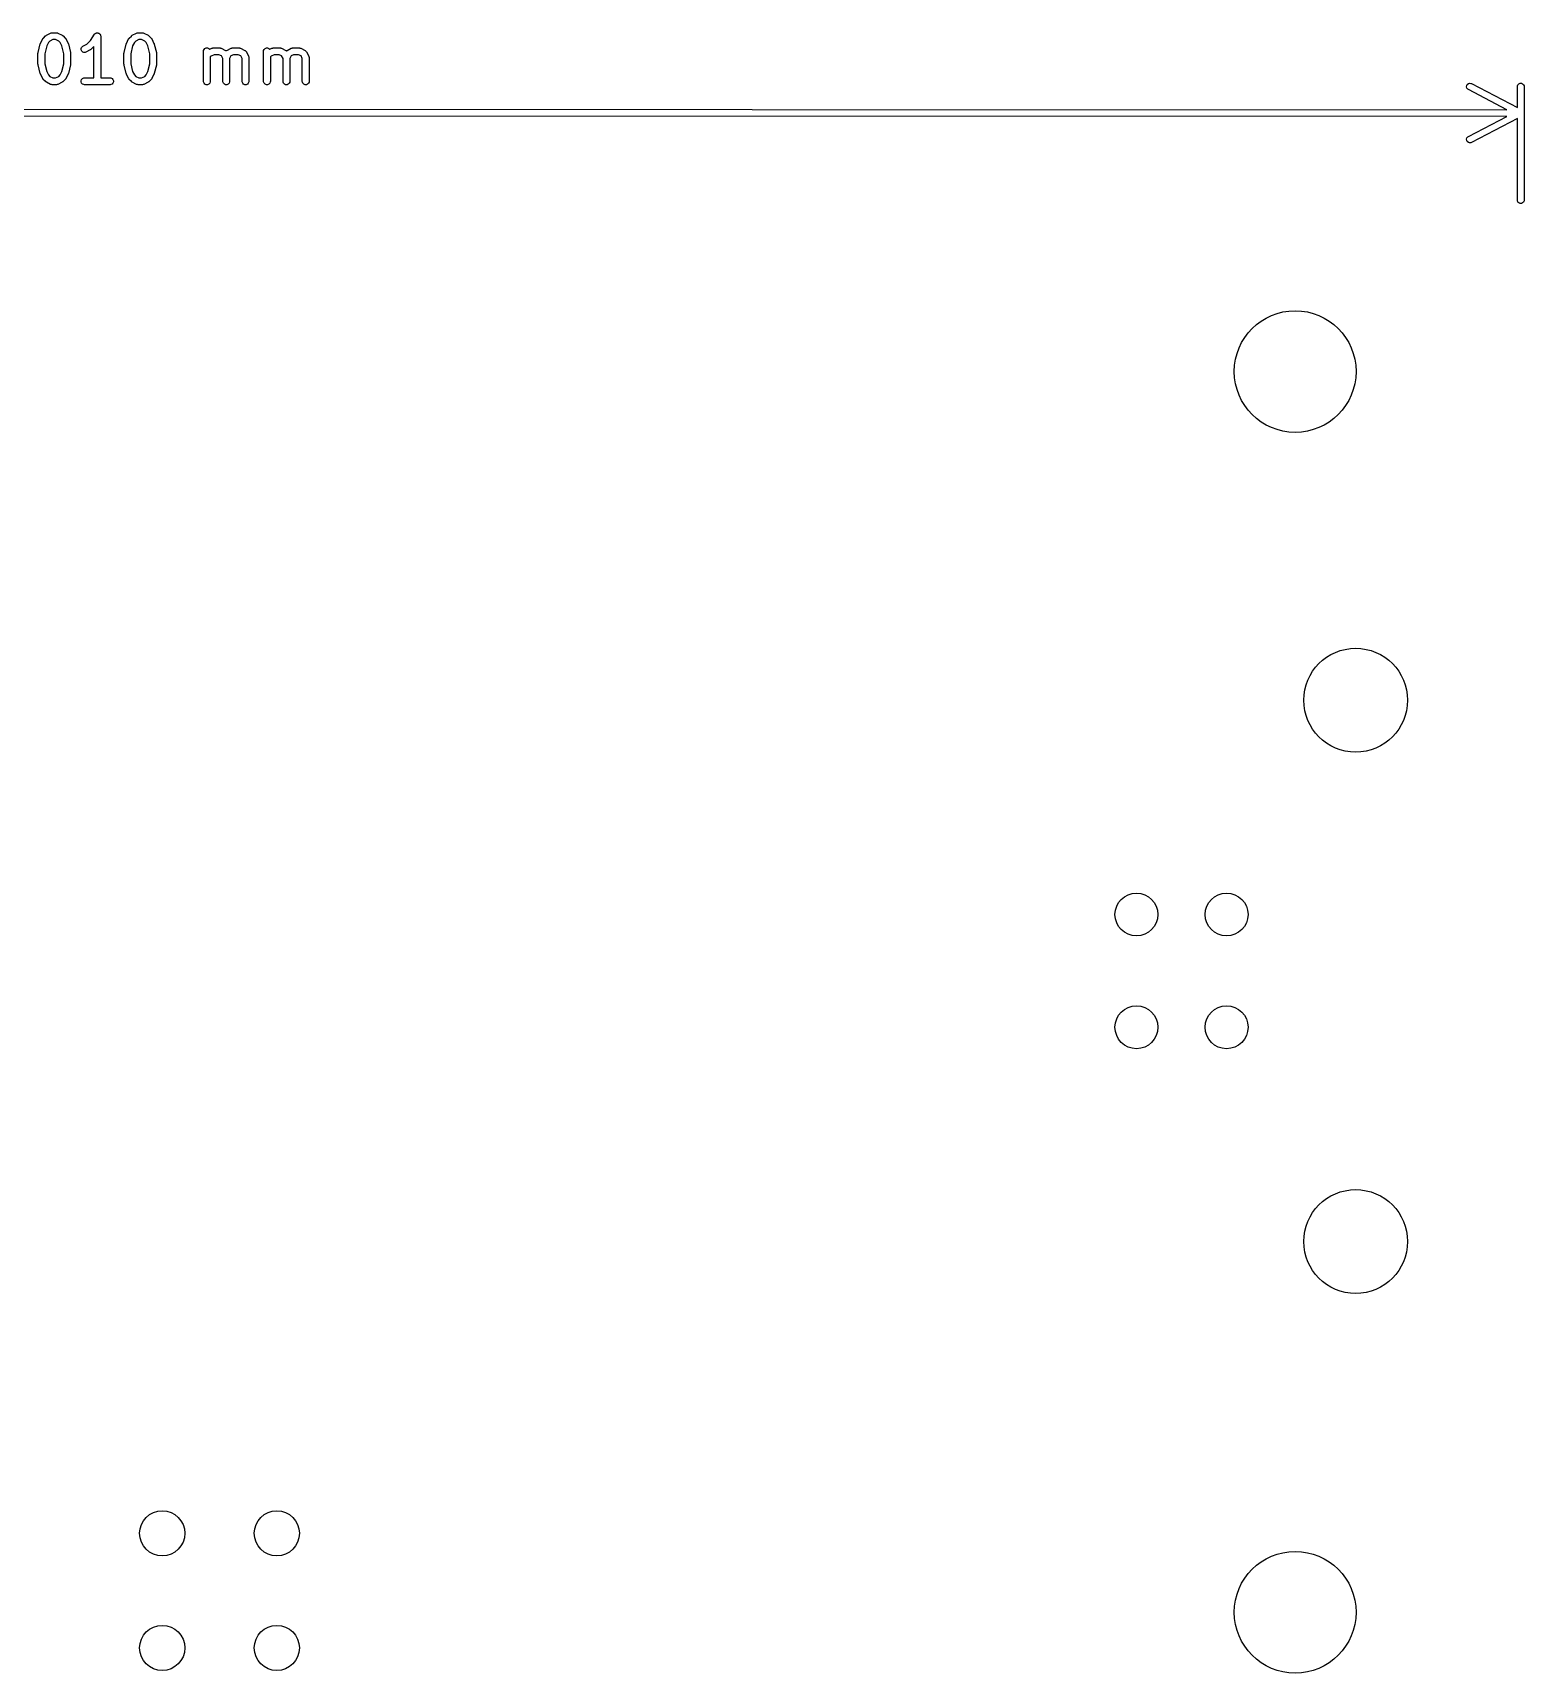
# Model space of a CAD drawing. Header units: inches. Extents: x 4.54 to 7.17, y -3.99 to -2.44.
# Drawn here: x 5.867 to 7.168, y -3.872 to -2.441 of the extents above; entities that cross this region are included whole.
import ezdxf

# ---------------------------------------------------------------- set-up
doc = ezdxf.new("R2010")
doc.units = ezdxf.units.IN
doc.header["$MEASUREMENT"] = 0
doc.layers.add('BLACK', color=250, linetype='CONTINUOUS')

msp = doc.modelspace()

# ---------------------------------------------------------------- linework, layer by layer
at = {"layer": 'BLACK', "linetype": 'CONTINUOUS'}
for p, q in [((5.8738, -2.4497), (5.8757, -2.446)), ((5.8757, -2.446), (5.8759, -2.4457)), ((5.8759, -2.4457), (5.876, -2.4456)), ((5.8759, -2.4457), (5.8759, -2.4457)), ((5.876, -2.4455), (5.8761, -2.4454)), ((5.876, -2.4456), (5.876, -2.4455)), ((5.8761, -2.4454), (5.8763, -2.4452)), ((5.8763, -2.4452), (5.8781, -2.4433)), ((5.8781, -2.4433), (5.8784, -2.4432)), ((5.8784, -2.4431), (5.8785, -2.443)), ((5.8784, -2.4432), (5.8784, -2.4431)), ((5.8785, -2.443), (5.8786, -2.443)), ((5.8786, -2.4429), (5.8789, -2.4428)), ((5.8786, -2.443), (5.8786, -2.4429)), ((5.8789, -2.4428), (5.8826, -2.4409)), ((5.8847, -2.4465), (5.882, -2.4479)), ((5.8826, -2.4409), (5.8832, -2.4407)), ((5.8832, -2.4407), (5.8833, -2.4407)), ((5.8833, -2.4407), (5.8834, -2.4407)), ((5.8834, -2.4407), (5.884, -2.4406)), ((5.884, -2.4406), (5.8877, -2.4406)), ((5.887, -2.4465), (5.8847, -2.4465)), ((5.8897, -2.4479), (5.887, -2.4465)), ((5.8877, -2.4406), (5.8883, -2.4407)), ((5.8883, -2.4407), (5.8884, -2.4407)), ((5.8884, -2.4407), (5.8885, -2.4407)), ((5.8885, -2.4407), (5.889, -2.4409)), ((5.889, -2.4409), (5.8928, -2.4428)), ((5.8928, -2.4428), (5.893, -2.4429)), ((5.893, -2.4429), (5.8931, -2.443)), ((5.8931, -2.443), (5.8932, -2.443)), ((5.8932, -2.443), (5.8933, -2.4431)), ((5.8933, -2.4431), (5.8933, -2.4432)), ((5.8933, -2.4432), (5.8936, -2.4433)), ((5.8936, -2.4433), (5.8954, -2.4452)), ((5.8954, -2.4452), (5.8956, -2.4454)), ((5.8956, -2.4454), (5.8957, -2.4455)), ((5.8957, -2.4455), (5.8957, -2.4456)), ((5.8957, -2.4456), (5.8958, -2.4457)), ((5.8958, -2.4457), (5.8958, -2.4457)), ((5.8958, -2.4457), (5.896, -2.446)), ((5.896, -2.446), (5.8979, -2.4497)), ((5.9141, -2.4505), (5.9173, -2.4473)), ((5.9173, -2.4473), (5.9209, -2.4419)), ((5.9209, -2.4419), (5.9212, -2.4415)), ((5.9209, -2.4419), (5.9209, -2.4419)), ((5.9209, -2.4419), (5.9209, -2.4419)), ((5.9209, -2.4419), (5.9209, -2.4419)), ((5.9212, -2.4415), (5.9215, -2.4413)), ((5.9215, -2.4413), (5.9217, -2.4411)), ((5.9217, -2.4411), (5.922, -2.441)), ((5.922, -2.441), (5.9222, -2.4408)), ((5.9222, -2.4408), (5.9225, -2.4408)), ((5.9225, -2.4408), (5.9228, -2.4407)), ((5.9228, -2.4407), (5.9231, -2.4407)), ((5.9231, -2.4407), (5.9233, -2.4406)), ((5.9233, -2.4406), (5.9236, -2.4407)), ((5.9236, -2.4407), (5.9239, -2.4407)), ((5.9239, -2.4407), (5.9242, -2.4408)), ((5.9242, -2.4408), (5.9245, -2.4408)), ((5.9245, -2.4408), (5.9247, -2.441)), ((5.9247, -2.441), (5.925, -2.4411)), ((5.925, -2.4411), (5.9252, -2.4413)), ((5.9252, -2.4413), (5.9254, -2.4415)), ((5.9254, -2.4415), (5.9256, -2.4417)), ((5.9256, -2.4417), (5.9258, -2.4419)), ((5.9258, -2.4419), (5.9259, -2.4422)), ((5.9259, -2.4422), (5.9261, -2.4424)), ((5.9261, -2.4424), (5.9261, -2.4427)), ((5.9261, -2.4427), (5.9262, -2.443)), ((5.9262, -2.443), (5.9263, -2.4436)), ((5.9263, -2.4436), (5.9263, -2.4436)), ((5.9263, -2.4436), (5.9263, -2.4436)), ((5.9263, -2.4436), (5.9263, -2.4436)), ((5.9263, -2.4436), (5.9263, -2.48)), ((5.9488, -2.4498), (5.9507, -2.446)), ((5.9507, -2.446), (5.9508, -2.4458)), ((5.9508, -2.4458), (5.9509, -2.4457)), ((5.9509, -2.4456), (5.951, -2.4455)), ((5.9509, -2.4457), (5.9509, -2.4456)), ((5.951, -2.4455), (5.9511, -2.4455)), ((5.9511, -2.4455), (5.9512, -2.4452)), ((5.9512, -2.4452), (5.9531, -2.4434)), ((5.9531, -2.4434), (5.9533, -2.4432)), ((5.9533, -2.4432), (5.9534, -2.4431)), ((5.9534, -2.4431), (5.9535, -2.4431)), ((5.9535, -2.4431), (5.9536, -2.443)), ((5.9536, -2.443), (5.9539, -2.4428)), ((5.9536, -2.443), (5.9536, -2.443)), ((5.9539, -2.4428), (5.9576, -2.4409)), ((5.9597, -2.4465), (5.957, -2.4479)), ((5.9576, -2.4409), (5.9582, -2.4407)), ((5.9582, -2.4407), (5.9583, -2.4407)), ((5.9583, -2.4407), (5.9584, -2.4407)), ((5.9584, -2.4407), (5.959, -2.4406)), ((5.959, -2.4406), (5.9627, -2.4406)), ((5.962, -2.4465), (5.9597, -2.4465)), ((5.9647, -2.4479), (5.962, -2.4465)), ((5.9627, -2.4406), (5.9633, -2.4407)), ((5.9633, -2.4407), (5.9634, -2.4407)), ((5.9634, -2.4407), (5.9635, -2.4407)), ((5.9635, -2.4407), (5.964, -2.4409)), ((5.964, -2.4409), (5.9678, -2.4428)), ((5.9678, -2.4428), (5.968, -2.443)), ((5.968, -2.443), (5.9681, -2.443)), ((5.9681, -2.443), (5.9682, -2.4431)), ((5.9682, -2.4431), (5.9683, -2.4431)), ((5.9683, -2.4431), (5.9683, -2.4432)), ((5.9683, -2.4432), (5.9685, -2.4434)), ((5.9685, -2.4434), (5.9704, -2.4452)), ((5.9704, -2.4452), (5.9706, -2.4455)), ((5.9706, -2.4455), (5.9707, -2.4455)), ((5.9707, -2.4455), (5.9707, -2.4456)), ((5.9707, -2.4456), (5.9708, -2.4457)), ((5.9708, -2.4457), (5.9708, -2.4458)), ((5.9708, -2.4458), (5.971, -2.446)), ((5.971, -2.446), (5.9728, -2.4498)), ((5.8716, -2.4584), (5.8717, -2.4582)), ((5.8716, -2.4585), (5.8716, -2.4584)), ((5.8716, -2.4586), (5.8716, -2.4585)), ((5.8716, -2.4679), (5.8716, -2.4586)), ((5.8717, -2.4578), (5.8736, -2.4503)), ((5.8717, -2.4579), (5.8717, -2.4578)), ((5.8717, -2.458), (5.8717, -2.4579)), ((5.8717, -2.4582), (5.8717, -2.458)), ((5.8736, -2.4503), (5.8737, -2.45)), ((5.8736, -2.4503), (5.8736, -2.4503)), ((5.8736, -2.4503), (5.8736, -2.4503)), ((5.8737, -2.45), (5.8738, -2.4498)), ((5.8738, -2.4498), (5.8738, -2.4497)), ((5.8738, -2.4498), (5.8738, -2.4498)), ((5.8793, -2.4521), (5.8775, -2.4589)), ((5.8775, -2.4589), (5.8775, -2.4676)), ((5.8808, -2.4491), (5.8793, -2.4521)), ((5.882, -2.4479), (5.8808, -2.4491)), ((5.8909, -2.4491), (5.8897, -2.4479)), ((5.8924, -2.4521), (5.8909, -2.4491)), ((5.8941, -2.4589), (5.8924, -2.4521)), ((5.8941, -2.4676), (5.8941, -2.4589)), ((5.8979, -2.4497), (5.8979, -2.4498)), ((5.8979, -2.4498), (5.8979, -2.4498)), ((5.8979, -2.4498), (5.898, -2.45)), ((5.898, -2.45), (5.8981, -2.4503)), ((5.8981, -2.4503), (5.8981, -2.4503)), ((5.8981, -2.4503), (5.8981, -2.4503)), ((5.8981, -2.4503), (5.9, -2.4578)), ((5.9, -2.4578), (5.9, -2.4579)), ((5.9, -2.4579), (5.9, -2.458)), ((5.9, -2.458), (5.9, -2.4582)), ((5.9, -2.4582), (5.9, -2.4584)), ((5.9, -2.4584), (5.9, -2.4585)), ((5.9, -2.4585), (5.9, -2.4586)), ((5.9, -2.4586), (5.9, -2.4679)), ((5.9092, -2.4544), (5.9095, -2.4533)), ((5.9092, -2.4556), (5.9092, -2.4544)), ((5.9098, -2.4566), (5.9092, -2.4556)), ((5.9095, -2.4533), (5.9103, -2.4525)), ((5.9106, -2.4574), (5.9098, -2.4566)), ((5.9103, -2.4525), (5.9108, -2.4522)), ((5.9117, -2.4577), (5.9106, -2.4574)), ((5.9108, -2.4522), (5.9141, -2.4505)), ((5.9129, -2.4577), (5.9117, -2.4577)), ((5.9134, -2.4575), (5.9129, -2.4577)), ((5.9172, -2.4556), (5.9134, -2.4575)), ((5.9174, -2.4554), (5.9172, -2.4556)), ((5.9175, -2.4554), (5.9174, -2.4554)), ((5.9176, -2.4553), (5.9175, -2.4554)), ((5.9177, -2.4552), (5.9176, -2.4553)), ((5.9176, -2.4553), (5.9176, -2.4553)), ((5.9179, -2.455), (5.9177, -2.4552)), ((5.9204, -2.4526), (5.9179, -2.455)), ((5.9204, -2.48), (5.9204, -2.4526)), ((5.9466, -2.4584), (5.9467, -2.4582)), ((5.9466, -2.4585), (5.9466, -2.4584)), ((5.9466, -2.4586), (5.9466, -2.4585)), ((5.9466, -2.4679), (5.9466, -2.4586)), ((5.9467, -2.4579), (5.9486, -2.4504)), ((5.9467, -2.458), (5.9467, -2.4579)), ((5.9467, -2.4582), (5.9467, -2.458)), ((5.9467, -2.458), (5.9467, -2.458)), ((5.9486, -2.4503), (5.9487, -2.4501)), ((5.9486, -2.4504), (5.9486, -2.4503)), ((5.9486, -2.4503), (5.9486, -2.4503)), ((5.9487, -2.4501), (5.9488, -2.4498)), ((5.9488, -2.4498), (5.9488, -2.4498)), ((5.9488, -2.4498), (5.9488, -2.4498)), ((5.9542, -2.4521), (5.9525, -2.4589)), ((5.9525, -2.4589), (5.9525, -2.4676)), ((5.9558, -2.4491), (5.9542, -2.4521)), ((5.957, -2.4479), (5.9558, -2.4491)), ((5.9659, -2.4491), (5.9647, -2.4479)), ((5.9674, -2.4521), (5.9659, -2.4491)), ((5.9691, -2.4589), (5.9674, -2.4521)), ((5.9691, -2.4676), (5.9691, -2.4589)), ((5.9728, -2.4498), (5.9729, -2.4498)), ((5.9729, -2.4498), (5.9729, -2.4498)), ((5.9729, -2.4498), (5.973, -2.4501)), ((5.973, -2.4501), (5.9731, -2.4503)), ((5.9731, -2.4503), (5.9731, -2.4503)), ((5.9731, -2.4503), (5.9731, -2.4504)), ((5.9731, -2.4504), (5.9749, -2.4579)), ((5.9749, -2.4579), (5.975, -2.458)), ((5.975, -2.458), (5.975, -2.458)), ((5.975, -2.458), (5.975, -2.4582)), ((5.975, -2.4582), (5.975, -2.4584)), ((5.975, -2.4584), (5.975, -2.4585)), ((5.975, -2.4585), (5.975, -2.4586)), ((5.975, -2.4586), (5.975, -2.468)), ((6.016, -2.4567), (6.0161, -2.4561)), ((6.016, -2.483), (6.016, -2.4567)), ((6.0161, -2.4561), (6.0165, -2.4551)), ((6.0165, -2.4551), (6.0173, -2.4543)), ((6.0173, -2.4543), (6.0184, -2.4538)), ((6.0184, -2.4538), (6.0195, -2.4538)), ((6.0195, -2.4538), (6.0206, -2.4543)), ((6.0206, -2.4543), (6.0214, -2.455)), ((6.0214, -2.455), (6.0233, -2.4541)), ((6.0226, -2.461), (6.0219, -2.4617)), ((6.0219, -2.4617), (6.0219, -2.483)), ((6.0253, -2.4597), (6.0226, -2.461)), ((6.0233, -2.4541), (6.0238, -2.4539)), ((6.0238, -2.4539), (6.0239, -2.4539)), ((6.0239, -2.4539), (6.024, -2.4538)), ((6.024, -2.4538), (6.0246, -2.4538)), ((6.0246, -2.4538), (6.0302, -2.4538)), ((6.0295, -2.4597), (6.0253, -2.4597)), ((6.0317, -2.4608), (6.0295, -2.4597)), ((6.0302, -2.4538), (6.0308, -2.4538)), ((6.0308, -2.4538), (6.0309, -2.4539)), ((6.0309, -2.4539), (6.031, -2.4539)), ((6.031, -2.4539), (6.0315, -2.4541)), ((6.0315, -2.4541), (6.0353, -2.456)), ((6.0329, -2.463), (6.0317, -2.4608)), ((6.0353, -2.456), (6.0354, -2.456)), ((6.0354, -2.456), (6.0354, -2.456)), ((6.0354, -2.456), (6.0355, -2.4561)), ((6.0355, -2.4561), (6.0358, -2.4563)), ((6.0358, -2.4563), (6.0358, -2.4563)), ((6.0358, -2.4563), (6.0359, -2.4563)), ((6.0359, -2.4563), (6.0362, -2.4561)), ((6.0362, -2.4561), (6.0362, -2.456)), ((6.0362, -2.456), (6.0363, -2.456)), ((6.0363, -2.456), (6.0364, -2.456)), ((6.0364, -2.456), (6.0401, -2.4541)), ((6.0399, -2.4608), (6.0388, -2.463)), ((6.0421, -2.4597), (6.0399, -2.4608)), ((6.0401, -2.4541), (6.0407, -2.4539)), ((6.0407, -2.4539), (6.0408, -2.4539)), ((6.0408, -2.4539), (6.0409, -2.4538)), ((6.0409, -2.4538), (6.0414, -2.4538)), ((6.0414, -2.4538), (6.0471, -2.4538)), ((6.0464, -2.4597), (6.0421, -2.4597)), ((6.0486, -2.4608), (6.0464, -2.4597)), ((6.0471, -2.4538), (6.0476, -2.4538)), ((6.0476, -2.4538), (6.0477, -2.4539)), ((6.0477, -2.4539), (6.0478, -2.4539)), ((6.0478, -2.4539), (6.0484, -2.4541)), ((6.0484, -2.4541), (6.0521, -2.456)), ((6.0497, -2.463), (6.0486, -2.4608)), ((6.0521, -2.456), (6.0522, -2.456)), ((6.0522, -2.456), (6.0523, -2.456)), ((6.0523, -2.456), (6.0523, -2.4561)), ((6.0523, -2.4561), (6.0526, -2.4563)), ((6.0526, -2.4563), (6.0529, -2.4565)), ((6.0529, -2.4565), (6.0532, -2.4568)), ((6.0532, -2.4568), (6.0533, -2.4571)), ((6.0533, -2.4571), (6.0534, -2.4571)), ((6.0534, -2.4571), (6.0534, -2.4572)), ((6.0534, -2.4572), (6.0535, -2.4573)), ((6.0535, -2.4573), (6.0553, -2.461)), ((6.0553, -2.461), (6.0555, -2.4616)), ((6.0555, -2.4616), (6.0555, -2.4617)), ((6.0555, -2.4617), (6.0556, -2.4618)), ((6.0556, -2.4618), (6.0556, -2.4623)), ((6.0685, -2.4561), (6.069, -2.4551)), ((6.0685, -2.4567), (6.0685, -2.4561)), ((6.0685, -2.483), (6.0685, -2.4567)), ((6.069, -2.4551), (6.0698, -2.4543)), ((6.0698, -2.4543), (6.0709, -2.4538)), ((6.0709, -2.4538), (6.072, -2.4538)), ((6.072, -2.4538), (6.0731, -2.4543)), ((6.0731, -2.4543), (6.0738, -2.455)), ((6.0738, -2.455), (6.0757, -2.4541)), ((6.0751, -2.461), (6.0744, -2.4617)), ((6.0744, -2.4617), (6.0744, -2.483)), ((6.0778, -2.4597), (6.0751, -2.461)), ((6.0757, -2.4541), (6.0763, -2.4539)), ((6.0763, -2.4539), (6.0764, -2.4539)), ((6.0764, -2.4539), (6.0765, -2.4538)), ((6.0765, -2.4538), (6.0771, -2.4538)), ((6.0771, -2.4538), (6.0827, -2.4538)), ((6.082, -2.4597), (6.0778, -2.4597)), ((6.0842, -2.4608), (6.082, -2.4597)), ((6.0827, -2.4538), (6.0833, -2.4538)), ((6.0833, -2.4538), (6.0834, -2.4539)), ((6.0834, -2.4539), (6.0835, -2.4539)), ((6.0835, -2.4539), (6.084, -2.4541)), ((6.084, -2.4541), (6.0878, -2.456)), ((6.0854, -2.4631), (6.0842, -2.4608)), ((6.0878, -2.456), (6.0879, -2.456)), ((6.0879, -2.456), (6.0879, -2.456)), ((6.0879, -2.456), (6.088, -2.4561)), ((6.088, -2.4561), (6.0882, -2.4563)), ((6.0882, -2.4563), (6.0883, -2.4563)), ((6.0883, -2.4563), (6.0884, -2.4563)), ((6.0884, -2.4563), (6.0887, -2.4561)), ((6.0887, -2.4561), (6.0887, -2.456)), ((6.0887, -2.456), (6.0888, -2.456)), ((6.0888, -2.456), (6.0889, -2.456)), ((6.0889, -2.456), (6.0926, -2.4541)), ((6.0924, -2.4608), (6.0913, -2.4631)), ((6.0946, -2.4597), (6.0924, -2.4608)), ((6.0926, -2.4541), (6.0932, -2.4539)), ((6.0932, -2.4539), (6.0933, -2.4539)), ((6.0933, -2.4539), (6.0934, -2.4538)), ((6.0934, -2.4538), (6.0939, -2.4538)), ((6.0939, -2.4538), (6.0996, -2.4538)), ((6.0989, -2.4597), (6.0946, -2.4597)), ((6.1011, -2.4608), (6.0989, -2.4597)), ((6.0996, -2.4538), (6.1001, -2.4538)), ((6.1001, -2.4538), (6.1002, -2.4539)), ((6.1002, -2.4539), (6.1003, -2.4539)), ((6.1003, -2.4539), (6.1009, -2.4541)), ((6.1009, -2.4541), (6.1046, -2.456)), ((6.1022, -2.4631), (6.1011, -2.4608)), ((6.1046, -2.456), (6.1047, -2.456)), ((6.1047, -2.456), (6.1048, -2.456)), ((6.1048, -2.456), (6.1048, -2.4561)), ((6.1048, -2.4561), (6.1051, -2.4563)), ((6.1051, -2.4563), (6.1054, -2.4566)), ((6.1054, -2.4566), (6.1056, -2.4568)), ((6.1056, -2.4568), (6.1058, -2.4571)), ((6.1058, -2.4571), (6.1059, -2.4571)), ((6.1059, -2.4571), (6.1059, -2.4572)), ((6.1059, -2.4572), (6.106, -2.4573)), ((6.106, -2.4573), (6.1078, -2.461)), ((6.1078, -2.461), (6.108, -2.4616)), ((6.108, -2.4616), (6.108, -2.4617)), ((6.108, -2.4617), (6.1081, -2.4618)), ((6.1081, -2.4618), (6.1081, -2.4624)), ((5.8716, -2.468), (5.8716, -2.4679)), ((5.8716, -2.4681), (5.8716, -2.468)), ((5.8717, -2.4683), (5.8716, -2.4681)), ((5.8717, -2.4685), (5.8717, -2.4683)), ((5.8717, -2.4686), (5.8717, -2.4685)), ((5.8717, -2.4685), (5.8717, -2.4685)), ((5.8736, -2.4761), (5.8717, -2.4686)), ((5.8736, -2.4762), (5.8736, -2.4761)), ((5.8737, -2.4764), (5.8736, -2.4762)), ((5.8736, -2.4762), (5.8736, -2.4762)), ((5.8775, -2.4676), (5.8792, -2.4744)), ((5.8792, -2.4744), (5.8808, -2.4774)), ((5.8909, -2.4774), (5.8924, -2.4744)), ((5.8924, -2.4744), (5.8941, -2.4676)), ((5.8981, -2.4762), (5.898, -2.4765)), ((5.8999, -2.4686), (5.8981, -2.4761)), ((5.8981, -2.4761), (5.8981, -2.4762)), ((5.8981, -2.4762), (5.8981, -2.4762)), ((5.9, -2.4685), (5.8999, -2.4686)), ((5.9, -2.4679), (5.9, -2.468)), ((5.9, -2.468), (5.9, -2.4681)), ((5.9, -2.4681), (5.9, -2.4683)), ((5.9, -2.4683), (5.9, -2.4685)), ((5.9, -2.4685), (5.9, -2.4685)), ((5.9466, -2.468), (5.9466, -2.4679)), ((5.9466, -2.4681), (5.9466, -2.468)), ((5.9467, -2.4683), (5.9466, -2.4681)), ((5.9467, -2.4685), (5.9467, -2.4683)), ((5.9467, -2.4686), (5.9467, -2.4685)), ((5.9467, -2.4687), (5.9467, -2.4686)), ((5.9486, -2.4762), (5.9467, -2.4687)), ((5.9487, -2.4765), (5.9486, -2.4762)), ((5.9486, -2.4762), (5.9486, -2.4762)), ((5.9486, -2.4762), (5.9486, -2.4762)), ((5.9525, -2.4676), (5.9542, -2.4744)), ((5.9542, -2.4744), (5.9558, -2.4774)), ((5.9659, -2.4774), (5.9674, -2.4744)), ((5.9674, -2.4744), (5.9691, -2.4676)), ((5.9731, -2.4762), (5.973, -2.4762)), ((5.973, -2.4762), (5.973, -2.4762)), ((5.973, -2.4762), (5.973, -2.4765)), ((5.9749, -2.4687), (5.9731, -2.4762)), ((5.975, -2.4686), (5.9749, -2.4687)), ((5.975, -2.468), (5.975, -2.4681)), ((5.975, -2.4681), (5.975, -2.4681)), ((5.975, -2.4681), (5.975, -2.4683)), ((5.975, -2.4683), (5.975, -2.4685)), ((5.975, -2.4685), (5.975, -2.4686)), ((6.0329, -2.483), (6.0329, -2.463)), ((6.0388, -2.463), (6.0388, -2.483)), ((6.0497, -2.483), (6.0497, -2.463)), ((6.0556, -2.4623), (6.0556, -2.483)), ((6.0854, -2.483), (6.0854, -2.4631)), ((6.0913, -2.4631), (6.0913, -2.483)), ((6.1022, -2.483), (6.1022, -2.4631)), ((6.1081, -2.4624), (6.1081, -2.483)), ((5.8738, -2.4767), (5.8737, -2.4764)), ((5.8757, -2.4805), (5.8738, -2.4767)), ((5.8738, -2.4767), (5.8738, -2.4767)), ((5.8738, -2.4767), (5.8738, -2.4767)), ((5.8758, -2.4807), (5.8757, -2.4805)), ((5.8759, -2.4808), (5.8758, -2.4807)), ((5.8759, -2.4809), (5.8759, -2.4808)), ((5.876, -2.481), (5.8759, -2.4809)), ((5.8761, -2.481), (5.876, -2.481)), ((5.8762, -2.4813), (5.8761, -2.481)), ((5.8781, -2.4831), (5.8762, -2.4813)), ((5.8783, -2.4833), (5.8781, -2.4831)), ((5.8784, -2.4834), (5.8783, -2.4833)), ((5.8785, -2.4834), (5.8784, -2.4834)), ((5.8786, -2.4835), (5.8785, -2.4834)), ((5.8789, -2.4837), (5.8786, -2.4835)), ((5.8786, -2.4835), (5.8786, -2.4835)), ((5.8826, -2.4856), (5.8789, -2.4837)), ((5.8808, -2.4774), (5.882, -2.4786)), ((5.882, -2.4786), (5.8847, -2.48)), ((5.8832, -2.4858), (5.8826, -2.4856)), ((5.8833, -2.4858), (5.8832, -2.4858)), ((5.8834, -2.4858), (5.8833, -2.4858)), ((5.884, -2.4859), (5.8834, -2.4858)), ((5.8877, -2.4859), (5.884, -2.4859)), ((5.8847, -2.48), (5.887, -2.48)), ((5.887, -2.48), (5.8897, -2.4786)), ((5.8883, -2.4858), (5.8877, -2.4859)), ((5.8884, -2.4858), (5.8883, -2.4858)), ((5.8885, -2.4858), (5.8884, -2.4858)), ((5.889, -2.4856), (5.8885, -2.4858)), ((5.8928, -2.4837), (5.889, -2.4856)), ((5.8897, -2.4786), (5.8909, -2.4774)), ((5.893, -2.4835), (5.8928, -2.4837)), ((5.8931, -2.4835), (5.893, -2.4835)), ((5.8932, -2.4834), (5.8931, -2.4835)), ((5.8933, -2.4834), (5.8932, -2.4834)), ((5.8935, -2.4831), (5.8933, -2.4833)), ((5.8933, -2.4833), (5.8933, -2.4834)), ((5.8954, -2.4813), (5.8935, -2.4831)), ((5.8956, -2.481), (5.8954, -2.4813)), ((5.8957, -2.481), (5.8956, -2.481)), ((5.8958, -2.4808), (5.8957, -2.4809)), ((5.8957, -2.4809), (5.8957, -2.481)), ((5.896, -2.4805), (5.8958, -2.4807)), ((5.8958, -2.4807), (5.8958, -2.4808)), ((5.8978, -2.4768), (5.896, -2.4805)), ((5.8979, -2.4767), (5.8978, -2.4768)), ((5.898, -2.4765), (5.8979, -2.4767)), ((5.8979, -2.4767), (5.8979, -2.4767)), ((5.9092, -2.4824), (5.9096, -2.4813)), ((5.9092, -2.4835), (5.9092, -2.4824)), ((5.9096, -2.4846), (5.9092, -2.4835)), ((5.9096, -2.4813), (5.9104, -2.4805)), ((5.9104, -2.4854), (5.9096, -2.4846)), ((5.9104, -2.4805), (5.9115, -2.48)), ((5.9115, -2.4858), (5.9104, -2.4854)), ((5.9115, -2.48), (5.9121, -2.48)), ((5.9121, -2.4859), (5.9115, -2.4858)), ((5.9121, -2.48), (5.9204, -2.48)), ((5.9346, -2.4859), (5.9121, -2.4859)), ((5.9263, -2.48), (5.9346, -2.48)), ((5.9346, -2.48), (5.9352, -2.48)), ((5.9352, -2.4858), (5.9346, -2.4859)), ((5.9352, -2.48), (5.9362, -2.4805)), ((5.9362, -2.4854), (5.9352, -2.4858)), ((5.9362, -2.4805), (5.937, -2.4813)), ((5.937, -2.4846), (5.9362, -2.4854)), ((5.937, -2.4813), (5.9375, -2.4824)), ((5.9375, -2.4835), (5.937, -2.4846)), ((5.9375, -2.4824), (5.9375, -2.4835)), ((5.9488, -2.4767), (5.9487, -2.4765)), ((5.9488, -2.4768), (5.9488, -2.4767)), ((5.9488, -2.4767), (5.9488, -2.4767)), ((5.9507, -2.4805), (5.9488, -2.4768)), ((5.9508, -2.4808), (5.9507, -2.4805)), ((5.9509, -2.4808), (5.9508, -2.4808)), ((5.9509, -2.4809), (5.9509, -2.4808)), ((5.951, -2.481), (5.9509, -2.4809)), ((5.9511, -2.4811), (5.951, -2.481)), ((5.9512, -2.4813), (5.9511, -2.4811)), ((5.9531, -2.4832), (5.9512, -2.4813)), ((5.9533, -2.4833), (5.9531, -2.4832)), ((5.9534, -2.4834), (5.9533, -2.4833)), ((5.9535, -2.4835), (5.9534, -2.4834)), ((5.9536, -2.4835), (5.9535, -2.4835)), ((5.9536, -2.4836), (5.9536, -2.4835)), ((5.9539, -2.4837), (5.9536, -2.4836)), ((5.9576, -2.4856), (5.9539, -2.4837)), ((5.9558, -2.4774), (5.9569, -2.4786)), ((5.9569, -2.4786), (5.9596, -2.48)), ((5.9582, -2.4858), (5.9576, -2.4856)), ((5.9583, -2.4858), (5.9582, -2.4858)), ((5.9584, -2.4858), (5.9583, -2.4858)), ((5.9589, -2.4859), (5.9584, -2.4858)), ((5.9627, -2.4859), (5.9589, -2.4859)), ((5.9596, -2.48), (5.962, -2.48)), ((5.962, -2.48), (5.9647, -2.4786)), ((5.9633, -2.4858), (5.9627, -2.4859)), ((5.9634, -2.4858), (5.9633, -2.4858)), ((5.9635, -2.4858), (5.9634, -2.4858)), ((5.964, -2.4856), (5.9635, -2.4858)), ((5.9678, -2.4837), (5.964, -2.4856)), ((5.9647, -2.4786), (5.9659, -2.4774)), ((5.968, -2.4836), (5.9678, -2.4837)), ((5.9681, -2.4835), (5.968, -2.4836)), ((5.9682, -2.4835), (5.9681, -2.4835)), ((5.9683, -2.4834), (5.9682, -2.4835)), ((5.9685, -2.4832), (5.9683, -2.4833)), ((5.9683, -2.4833), (5.9683, -2.4834)), ((5.9704, -2.4813), (5.9685, -2.4832)), ((5.9706, -2.4811), (5.9704, -2.4813)), ((5.9707, -2.481), (5.9706, -2.4811)), ((5.9708, -2.4808), (5.9707, -2.4809)), ((5.9707, -2.4809), (5.9707, -2.481)), ((5.971, -2.4805), (5.9708, -2.4808)), ((5.9708, -2.4808), (5.9708, -2.4808)), ((5.9728, -2.4768), (5.971, -2.4805)), ((5.9729, -2.4767), (5.9728, -2.4768)), ((5.973, -2.4765), (5.9729, -2.4767)), ((5.9729, -2.4767), (5.9729, -2.4767)), ((6.016, -2.4835), (6.016, -2.483)), ((6.0165, -2.4846), (6.016, -2.4835)), ((6.0173, -2.4854), (6.0165, -2.4846)), ((6.0184, -2.4859), (6.0173, -2.4854)), ((6.0195, -2.4859), (6.0184, -2.4859)), ((6.0206, -2.4854), (6.0195, -2.4859)), ((6.0214, -2.4846), (6.0206, -2.4854)), ((6.0218, -2.4835), (6.0214, -2.4846)), ((6.0219, -2.483), (6.0218, -2.4835)), ((6.0329, -2.4835), (6.0329, -2.483)), ((6.0334, -2.4846), (6.0329, -2.4835)), ((6.0342, -2.4854), (6.0334, -2.4846)), ((6.0352, -2.4859), (6.0342, -2.4854)), ((6.0364, -2.4859), (6.0352, -2.4859)), ((6.0375, -2.4854), (6.0364, -2.4859)), ((6.0383, -2.4846), (6.0375, -2.4854)), ((6.0387, -2.4835), (6.0383, -2.4846)), ((6.0388, -2.483), (6.0387, -2.4835)), ((6.0498, -2.4835), (6.0497, -2.483)), ((6.0502, -2.4846), (6.0498, -2.4835)), ((6.051, -2.4854), (6.0502, -2.4846)), ((6.0521, -2.4859), (6.051, -2.4854)), ((6.0533, -2.4859), (6.0521, -2.4859)), ((6.0543, -2.4854), (6.0533, -2.4859)), ((6.0551, -2.4846), (6.0543, -2.4854)), ((6.0556, -2.4835), (6.0551, -2.4846)), ((6.0556, -2.483), (6.0556, -2.4835)), ((6.0685, -2.4835), (6.0685, -2.483)), ((6.069, -2.4846), (6.0685, -2.4835)), ((6.0698, -2.4854), (6.069, -2.4846)), ((6.0709, -2.4859), (6.0698, -2.4854)), ((6.072, -2.4859), (6.0709, -2.4859)), ((6.0731, -2.4854), (6.072, -2.4859)), ((6.0739, -2.4846), (6.0731, -2.4854)), ((6.0743, -2.4835), (6.0739, -2.4846)), ((6.0744, -2.483), (6.0743, -2.4835)), ((6.0854, -2.4836), (6.0854, -2.483)), ((6.0859, -2.4846), (6.0854, -2.4836)), ((6.0867, -2.4854), (6.0859, -2.4846)), ((6.0877, -2.4859), (6.0867, -2.4854)), ((6.0889, -2.4859), (6.0877, -2.4859)), ((6.0899, -2.4854), (6.0889, -2.4859)), ((6.0908, -2.4846), (6.0899, -2.4854)), ((6.0912, -2.4836), (6.0908, -2.4846)), ((6.0913, -2.483), (6.0912, -2.4836)), ((6.1023, -2.4836), (6.1022, -2.483)), ((6.1027, -2.4846), (6.1023, -2.4836)), ((6.1035, -2.4854), (6.1027, -2.4846)), ((6.1046, -2.4859), (6.1035, -2.4854)), ((6.1058, -2.4859), (6.1046, -2.4859)), ((6.1068, -2.4854), (6.1058, -2.4859)), ((6.1076, -2.4846), (6.1068, -2.4854)), ((6.1081, -2.4836), (6.1076, -2.4846)), ((6.1081, -2.483), (6.1081, -2.4836)), ((7.1181, -2.4878), (7.1182, -2.4867)), ((7.1184, -2.4889), (7.1181, -2.4878)), ((7.1182, -2.4867), (7.1187, -2.4857)), ((7.1192, -2.4898), (7.1184, -2.4889)), ((7.1187, -2.4857), (7.1196, -2.4849)), ((7.1197, -2.4901), (7.1192, -2.4898)), ((7.1196, -2.4849), (7.1207, -2.4846)), ((7.1533, -2.5077), (7.1197, -2.4901)), ((7.1207, -2.4846), (7.1219, -2.4847)), ((7.1219, -2.4847), (7.1224, -2.4849)), ((7.1224, -2.4849), (7.1624, -2.5057)), ((7.1624, -2.4875), (7.1625, -2.4869)), ((7.1624, -2.5057), (7.1624, -2.4875)), ((7.1625, -2.4869), (7.1629, -2.4859)), ((7.1629, -2.4859), (7.1637, -2.4851)), ((7.1637, -2.4851), (7.1648, -2.4846)), ((7.1648, -2.4846), (7.166, -2.4846)), ((7.166, -2.4846), (7.167, -2.4851)), ((7.167, -2.4851), (7.1678, -2.4859)), ((7.1678, -2.4859), (7.1683, -2.487)), ((7.1683, -2.487), (7.1683, -2.4875)), ((7.1683, -2.4875), (7.1683, -2.5866)), ((4.6971, -2.507), (7.1533, -2.5077)), ((7.1533, -2.5136), (4.6971, -2.513)), ((7.1197, -2.5311), (7.1533, -2.5136)), ((7.1624, -2.5155), (7.1224, -2.5363)), ((7.1624, -2.5866), (7.1624, -2.5155)), ((7.1181, -2.5334), (7.1184, -2.5323)), ((7.1182, -2.5345), (7.1181, -2.5334)), ((7.1184, -2.5323), (7.1192, -2.5314)), ((7.1192, -2.5314), (7.1197, -2.5311)), ((7.1187, -2.5355), (7.1182, -2.5345)), ((7.1196, -2.5363), (7.1187, -2.5355)), ((7.1207, -2.5366), (7.1196, -2.5363)), ((7.1218, -2.5365), (7.1207, -2.5366)), ((7.1224, -2.5363), (7.1218, -2.5365)), ((7.1625, -2.5872), (7.1624, -2.5866)), ((7.1629, -2.5883), (7.1625, -2.5872)), ((7.1637, -2.5891), (7.1629, -2.5883)), ((7.1648, -2.5895), (7.1637, -2.5891)), ((7.1659, -2.5895), (7.1648, -2.5895)), ((7.167, -2.5891), (7.1659, -2.5895)), ((7.1678, -2.5883), (7.167, -2.5891)), ((7.1683, -2.5872), (7.1678, -2.5883)), ((7.1683, -2.5866), (7.1683, -2.5872))]:
    msp.add_line(p, q, dxfattribs=at)
at = {"layer": 'BLACK'}
for centre, radius in [((6.9685, -2.7362), 0.0531), ((6.9685, -2.7362), 0.0531), ((7.0213, -3.023), 0.0453), ((7.0213, -3.023), 0.0453), ((6.83, -3.21), 0.0187), ((6.83, -3.21), 0.0187), ((6.9087, -3.21), 0.0187), ((6.9087, -3.21), 0.0187), ((6.83, -3.3084), 0.0187), ((6.83, -3.3084), 0.0187), ((6.9087, -3.3084), 0.0187), ((6.9087, -3.3084), 0.0187), ((7.0213, -3.4954), 0.0453), ((7.0213, -3.4954), 0.0453), ((5.98, -3.75), 0.0197), ((5.98, -3.75), 0.0197), ((6.08, -3.75), 0.0197), ((6.08, -3.75), 0.0197), ((6.9685, -3.8189), 0.0531), ((6.9685, -3.8189), 0.0531), ((5.98, -3.85), 0.0197), ((5.98, -3.85), 0.0197), ((6.08, -3.85), 0.0197), ((6.08, -3.85), 0.0197)]:
    msp.add_circle(centre, radius, dxfattribs=at)

doc.saveas('drawing.dxf')
